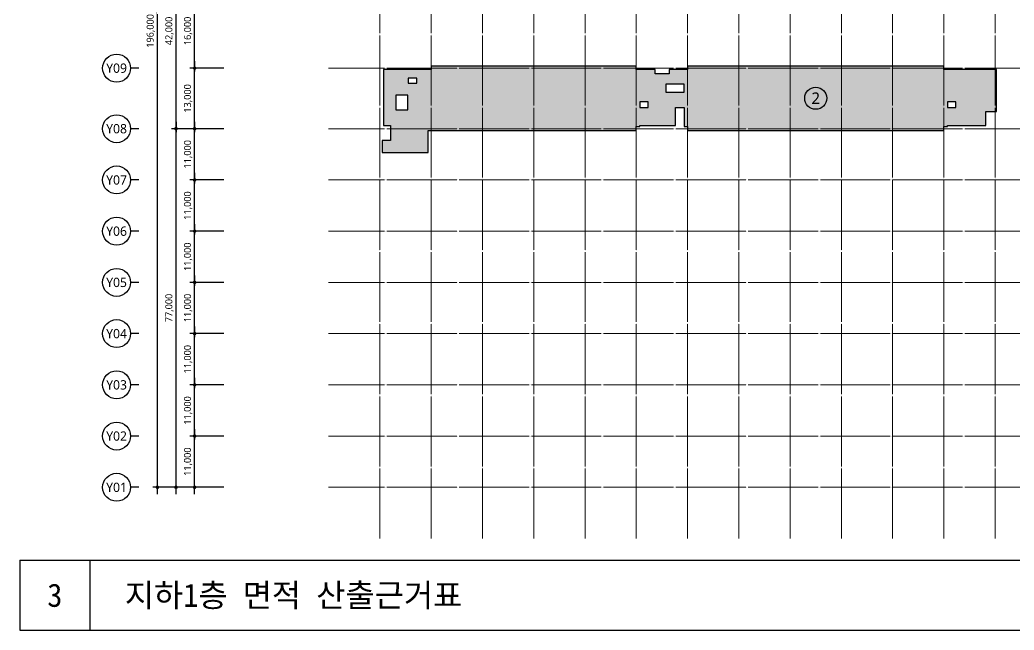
# Model space of a CAD drawing. Header units: millimetres. Extents: x 1877297 to 3504506, y 1389503 to 1925703.
# Drawn here: x 1877297 to 2090598, y 1389503 to 1520542 of the extents above; entities that cross this region are included whole.
import ezdxf
from ezdxf.enums import TextEntityAlignment as Align

# ---------------------------------------------------------------- set-up
doc = ezdxf.new("R2010")
doc.units = ezdxf.units.MM
doc.header["$LTSCALE"] = 5
doc.header["$MEASUREMENT"] = 0
doc.header["$PDSIZE"] = -10
doc.linetypes.add('CEN', pattern=[62, 60, -1, 0, -1])
doc.layers.get('0').update_dxf_attribs({"linetype": 'CONTINUOUS'})
doc.layers.get('Defpoints').update_dxf_attribs({"color": 153, "linetype": 'CONTINUOUS'})
for name, color, linetype, lineweight in [('A-AREA-LIN1', 4, 'CONTINUOUS', 25), ('A-AXIS-BUBL', 7, 'CONTINUOUS', 25), ('A-AXIS-LINE', 1, 'CEN', 15), ('A-DIMS', 7, 'CONTINUOUS', 25), ('A-XXXX-HATC', 8, 'CONTINUOUS', 18), ('A-XXXX-TABL', 7, 'CONTINUOUS', 25), ('A-XXXX-TXT2', 3, 'CONTINUOUS', 25)]:
    doc.layers.add(name, color=color, linetype=linetype, lineweight=lineweight)
doc.layers.add('AA-AREA', color=7, linetype='CONTINUOUS')
doc.styles.add('HY울릉도L', font='')
doc.styles.add('돋움', font='')
doc.styles.add('맑은고딕', font='malgun.ttf')
doc.styles.get('HY울릉도L').set_extended_font_data('HYwulM')
doc.styles.get('돋움').set_extended_font_data('DotumChe')
doc.dimstyles.new('CDIM', dxfattribs={"dimtxt": 3, "dimasz": 1.5, "dimexe": 2, "dimexo": 1, "dimgap": 1, "dimtad": 1, "dimdec": 0, "dimrnd": 0.5, "dimzin": 0, "dimdsep": 32, "dimlunit": 6, "dimtxsty": 'HY울릉도L', "dimblk1": '_CIDOT', "dimblk2": '_CIDOT', "dimsah": 1, "dimcen": 5.5, "dimclrd": 2, "dimclre": 2, "dimclrt": 7, "dimadec": 0, "dimazin": 0, "dimtfac": 1, "dimtdec": 0, "dimtix": 1, "dimtmove": 2, "dimatfit": 1, "dimldrblk": '_CIDOT', "dimfxl": 1, "dimtolj": 1, "dimtzin": 0, "dimlwd": -1, "dimarcsym": 0})

# ---------------------------------------------------------------- blocks, each defined once
blk = doc.blocks.new('면적중심선')
at = {"layer": 'A-AXIS-LINE', "ltscale": 50}
for points in [[(676821, 1781471), (676821, 1999471)], [(687821, 1781471), (687821, 1999471)], [(698821, 1781471), (698821, 1999471)], [(709821, 1781471), (709821, 1999471)], [(720821, 1781471), (720821, 1999471)], [(731821, 1781471), (731821, 1999471)], [(742821, 1781471), (742821, 1999471)], [(753821, 1781471), (753821, 1999471)], [(764821, 1781471), (764821, 1999471)], [(775821, 1781471), (775821, 1999471)], [(786821, 1781471), (786821, 1999471)], [(797821, 1781471), (797821, 1999471)], [(808821, 1781471), (808821, 1999471)], [(819821, 1781471), (819821, 1999471)], [(830821, 1781471), (830821, 1999471)], [(841821, 1781471), (841821, 1999471)], [(852821, 1781471), (852821, 1999471)], [(863821, 1988471), (665821, 1988471)], [(863821, 1977471), (665821, 1977471)], [(863821, 1966471), (665821, 1966471)], [(863821, 1955471), (665821, 1955471)], [(863821, 1944471), (665821, 1944471)], [(863821, 1933471), (665821, 1933471)], [(863821, 1922471), (665821, 1922471)], [(863821, 1911471), (665821, 1911471)], [(863821, 1898471), (665821, 1898471)], [(863821, 1882471), (665821, 1882471)], [(863821, 1869471), (665821, 1869471)], [(863821, 1858471), (665821, 1858471)], [(863821, 1847471), (665821, 1847471)], [(863821, 1836471), (665821, 1836471)], [(863821, 1825471), (665821, 1825471)], [(863821, 1814471), (665821, 1814471)], [(863821, 1803471), (665821, 1803471)], [(863821, 1792471), (665821, 1792471)]]:
    blk.add_lwpolyline(points, dxfattribs=at)
blk = doc.blocks.new('_CIDOT')
at = {"color": 0, "linetype": 'ByBlock'}
blk.add_line((2, 0), (-1, 0), dxfattribs=at)
at = {"color": 0, "linetype": 'ByBlock', "const_width": 0.5}
blk.add_lwpolyline([(-0.25, 0, 1), (0.25, 0, 1)], format="xyb", close=True, dxfattribs=at)
blk = doc.blocks.new('*D3')
at = {"layer": 'A-DIMS', "lineweight": -2, "transparency": 16777216}
for p, q in [((93193, 67121), (85943, 67121)), ((93193, 56121), (85943, 56121))]:
    blk.add_line(p, q, dxfattribs=at)
at = {"layer": 'A-DIMS', "transparency": 16777216}
blk.add_line((86943, 56871), (86943, 66371), dxfattribs=at)
at = {"layer": 'Defpoints', "color": 0, "transparency": 16777216}
for p in [(86943, 67121), (93693, 67121), (93693, 56121)]:
    blk.add_point(p, dxfattribs=at)
at = {"layer": 'A-DIMS', "transparency": 16777216, "xscale": 750, "yscale": 750, "zscale": 750}
for p, rotation in [((86943, 67121), 90), ((86943, 56121), 270)]:
    blk.add_blockref('_CIDOT', p, dxfattribs=dict(at, rotation=rotation))
at = {"layer": 'A-DIMS', "color": 3, "transparency": 16777216, "insert": (85538, 61621), "char_height": 1500, "attachment_point": 5, "rotation": 90, "style": '맑은고딕'}
blk.add_mtext('\\A1;11,000', dxfattribs=at)
blk = doc.blocks.new('*D4')
at = {"layer": 'A-DIMS', "lineweight": -2, "transparency": 16777216}
for p, q in [((93193, 78121), (85943, 78121)), ((93193, 67121), (85943, 67121))]:
    blk.add_line(p, q, dxfattribs=at)
at = {"layer": 'A-DIMS', "transparency": 16777216}
blk.add_line((86943, 67871), (86943, 77371), dxfattribs=at)
at = {"layer": 'Defpoints', "color": 0, "transparency": 16777216}
for p in [(86943, 78121), (93693, 78121), (93693, 67121)]:
    blk.add_point(p, dxfattribs=at)
at = {"layer": 'A-DIMS', "transparency": 16777216, "xscale": 750, "yscale": 750, "zscale": 750}
for p, rotation in [((86943, 78121), 90), ((86943, 67121), 270)]:
    blk.add_blockref('_CIDOT', p, dxfattribs=dict(at, rotation=rotation))
at = {"layer": 'A-DIMS', "color": 3, "transparency": 16777216, "insert": (85538, 72621), "char_height": 1500, "attachment_point": 5, "rotation": 90, "style": '맑은고딕'}
blk.add_mtext('\\A1;11,000', dxfattribs=at)
blk = doc.blocks.new('*D5')
at = {"layer": 'A-DIMS', "lineweight": -2, "transparency": 16777216}
for p, q in [((93193, 89121), (85943, 89121)), ((93193, 78121), (85943, 78121))]:
    blk.add_line(p, q, dxfattribs=at)
at = {"layer": 'A-DIMS', "transparency": 16777216}
blk.add_line((86943, 78871), (86943, 88371), dxfattribs=at)
at = {"layer": 'Defpoints', "color": 0, "transparency": 16777216}
for p in [(86943, 89121), (93693, 89121), (93693, 78121)]:
    blk.add_point(p, dxfattribs=at)
at = {"layer": 'A-DIMS', "transparency": 16777216, "xscale": 750, "yscale": 750, "zscale": 750}
for p, rotation in [((86943, 89121), 90), ((86943, 78121), 270)]:
    blk.add_blockref('_CIDOT', p, dxfattribs=dict(at, rotation=rotation))
at = {"layer": 'A-DIMS', "color": 3, "transparency": 16777216, "insert": (85538, 83621), "char_height": 1500, "attachment_point": 5, "rotation": 90, "style": '맑은고딕'}
blk.add_mtext('\\A1;11,000', dxfattribs=at)
blk = doc.blocks.new('*D6')
at = {"layer": 'A-DIMS', "lineweight": -2, "transparency": 16777216}
for p, q in [((93193, 100121), (85943, 100121)), ((93193, 89121), (85943, 89121))]:
    blk.add_line(p, q, dxfattribs=at)
at = {"layer": 'A-DIMS', "transparency": 16777216}
blk.add_line((86943, 89871), (86943, 99371), dxfattribs=at)
at = {"layer": 'Defpoints', "color": 0, "transparency": 16777216}
for p in [(86943, 100121), (93693, 100121), (93693, 89121)]:
    blk.add_point(p, dxfattribs=at)
at = {"layer": 'A-DIMS', "transparency": 16777216, "xscale": 750, "yscale": 750, "zscale": 750}
for p, rotation in [((86943, 100121), 90), ((86943, 89121), 270)]:
    blk.add_blockref('_CIDOT', p, dxfattribs=dict(at, rotation=rotation))
at = {"layer": 'A-DIMS', "color": 3, "transparency": 16777216, "insert": (85538, 94621), "char_height": 1500, "attachment_point": 5, "rotation": 90, "style": '맑은고딕'}
blk.add_mtext('\\A1;11,000', dxfattribs=at)
blk = doc.blocks.new('*D7')
at = {"layer": 'A-DIMS', "lineweight": -2, "transparency": 16777216}
for p, q in [((93193, 111121), (85943, 111121)), ((93193, 100121), (85943, 100121))]:
    blk.add_line(p, q, dxfattribs=at)
at = {"layer": 'A-DIMS', "transparency": 16777216}
blk.add_line((86943, 100871), (86943, 110371), dxfattribs=at)
at = {"layer": 'Defpoints', "color": 0, "transparency": 16777216}
for p in [(86943, 111121), (93693, 111121), (93693, 100121)]:
    blk.add_point(p, dxfattribs=at)
at = {"layer": 'A-DIMS', "transparency": 16777216, "xscale": 750, "yscale": 750, "zscale": 750}
for p, rotation in [((86943, 111121), 90), ((86943, 100121), 270)]:
    blk.add_blockref('_CIDOT', p, dxfattribs=dict(at, rotation=rotation))
at = {"layer": 'A-DIMS', "color": 3, "transparency": 16777216, "insert": (85538, 105621), "char_height": 1500, "attachment_point": 5, "rotation": 90, "style": '맑은고딕'}
blk.add_mtext('\\A1;11,000', dxfattribs=at)
blk = doc.blocks.new('*D8')
at = {"layer": 'A-DIMS', "lineweight": -2, "transparency": 16777216}
for p, q in [((93193, 122121), (85943, 122121)), ((93193, 111121), (85943, 111121))]:
    blk.add_line(p, q, dxfattribs=at)
at = {"layer": 'A-DIMS', "transparency": 16777216}
blk.add_line((86943, 111871), (86943, 121371), dxfattribs=at)
at = {"layer": 'Defpoints', "color": 0, "transparency": 16777216}
for p in [(86943, 122121), (93693, 122121), (93693, 111121)]:
    blk.add_point(p, dxfattribs=at)
at = {"layer": 'A-DIMS', "transparency": 16777216, "xscale": 750, "yscale": 750, "zscale": 750}
for p, rotation in [((86943, 122121), 90), ((86943, 111121), 270)]:
    blk.add_blockref('_CIDOT', p, dxfattribs=dict(at, rotation=rotation))
at = {"layer": 'A-DIMS', "color": 3, "transparency": 16777216, "insert": (85538, 116621), "char_height": 1500, "attachment_point": 5, "rotation": 90, "style": '맑은고딕'}
blk.add_mtext('\\A1;11,000', dxfattribs=at)
blk = doc.blocks.new('*D9')
at = {"layer": 'A-DIMS', "lineweight": -2, "transparency": 16777216}
for p, q in [((93193, 135121), (85943, 135121)), ((93193, 122121), (85943, 122121))]:
    blk.add_line(p, q, dxfattribs=at)
at = {"layer": 'A-DIMS', "transparency": 16777216}
blk.add_line((86943, 122871), (86943, 134371), dxfattribs=at)
at = {"layer": 'Defpoints', "color": 0, "transparency": 16777216}
for p in [(86943, 135121), (93693, 135121), (93693, 122121)]:
    blk.add_point(p, dxfattribs=at)
at = {"layer": 'A-DIMS', "transparency": 16777216, "xscale": 750, "yscale": 750, "zscale": 750}
for p, rotation in [((86943, 135121), 90), ((86943, 122121), 270)]:
    blk.add_blockref('_CIDOT', p, dxfattribs=dict(at, rotation=rotation))
at = {"layer": 'A-DIMS', "color": 3, "transparency": 16777216, "insert": (85538, 128621), "char_height": 1500, "attachment_point": 5, "rotation": 90, "style": '맑은고딕'}
blk.add_mtext('\\A1;13,000', dxfattribs=at)
blk = doc.blocks.new('*D10')
at = {"layer": 'A-DIMS', "lineweight": -2, "transparency": 16777216}
for p, q in [((93193, 151121), (85943, 151121)), ((93193, 135121), (85943, 135121))]:
    blk.add_line(p, q, dxfattribs=at)
at = {"layer": 'A-DIMS', "transparency": 16777216}
blk.add_line((86943, 135871), (86943, 150371), dxfattribs=at)
at = {"layer": 'Defpoints', "color": 0, "transparency": 16777216}
for p in [(86943, 151121), (93693, 151121), (93693, 135121)]:
    blk.add_point(p, dxfattribs=at)
at = {"layer": 'A-DIMS', "transparency": 16777216, "xscale": 750, "yscale": 750, "zscale": 750}
for p, rotation in [((86943, 151121), 90), ((86943, 135121), 270)]:
    blk.add_blockref('_CIDOT', p, dxfattribs=dict(at, rotation=rotation))
at = {"layer": 'A-DIMS', "color": 3, "transparency": 16777216, "insert": (85538, 143121), "char_height": 1500, "attachment_point": 5, "rotation": 90, "style": '맑은고딕'}
blk.add_mtext('\\A1;16,000', dxfattribs=at)
blk = doc.blocks.new('*D19')
at = {"layer": 'A-DIMS', "lineweight": -2, "transparency": 16777216}
for p, q in [((93193, 122121), (81943, 122121)), ((93193, 45121), (81943, 45121))]:
    blk.add_line(p, q, dxfattribs=at)
at = {"layer": 'A-DIMS', "transparency": 16777216}
blk.add_line((82943, 45871), (82943, 121371), dxfattribs=at)
at = {"layer": 'Defpoints', "color": 0, "transparency": 16777216}
for p in [(82943, 122121), (93693, 122121), (93693, 45121)]:
    blk.add_point(p, dxfattribs=at)
at = {"layer": 'A-DIMS', "transparency": 16777216, "xscale": 750, "yscale": 750, "zscale": 750}
for p, rotation in [((82943, 122121), 90), ((82943, 45121), 270)]:
    blk.add_blockref('_CIDOT', p, dxfattribs=dict(at, rotation=rotation))
at = {"layer": 'A-DIMS', "color": 3, "transparency": 16777216, "insert": (81542, 83621), "char_height": 1500, "attachment_point": 5, "rotation": 90, "style": '맑은고딕'}
blk.add_mtext('\\A1;77,000', dxfattribs=at)
blk = doc.blocks.new('*D20')
at = {"layer": 'A-DIMS', "lineweight": -2, "transparency": 16777216}
for p, q in [((93193, 241121), (77943, 241121)), ((93193, 45121), (77943, 45121))]:
    blk.add_line(p, q, dxfattribs=at)
at = {"layer": 'A-DIMS', "transparency": 16777216}
blk.add_line((78943, 45871), (78943, 240371), dxfattribs=at)
at = {"layer": 'Defpoints', "color": 0, "transparency": 16777216}
for p in [(78943, 241121), (93693, 241121), (93693, 45121)]:
    blk.add_point(p, dxfattribs=at)
at = {"layer": 'A-DIMS', "transparency": 16777216, "xscale": 750, "yscale": 750, "zscale": 750}
for p, rotation in [((78943, 241121), 90), ((78943, 45121), 270)]:
    blk.add_blockref('_CIDOT', p, dxfattribs=dict(at, rotation=rotation))
at = {"layer": 'A-DIMS', "color": 3, "transparency": 16777216, "insert": (77538, 143121), "char_height": 1500, "attachment_point": 5, "rotation": 90, "style": '맑은고딕'}
blk.add_mtext('\\A1;196,000', dxfattribs=at)
blk = doc.blocks.new('*D21')
at = {"layer": 'A-DIMS', "lineweight": -2, "transparency": 16777216}
for p, q in [((93193, 56121), (85943, 56121)), ((93193, 45121), (85943, 45121))]:
    blk.add_line(p, q, dxfattribs=at)
at = {"layer": 'A-DIMS', "transparency": 16777216}
blk.add_line((86943, 45871), (86943, 55371), dxfattribs=at)
at = {"layer": 'Defpoints', "color": 0, "transparency": 16777216}
for p in [(86943, 56121), (93693, 56121), (93693, 45121)]:
    blk.add_point(p, dxfattribs=at)
at = {"layer": 'A-DIMS', "transparency": 16777216, "xscale": 750, "yscale": 750, "zscale": 750}
for p, rotation in [((86943, 56121), 90), ((86943, 45121), 270)]:
    blk.add_blockref('_CIDOT', p, dxfattribs=dict(at, rotation=rotation))
at = {"layer": 'A-DIMS', "color": 3, "transparency": 16777216, "insert": (85538, 50621), "char_height": 1500, "attachment_point": 5, "rotation": 90, "style": '맑은고딕'}
blk.add_mtext('\\A1;11,000', dxfattribs=at)
blk = doc.blocks.new('*D22')
at = {"layer": 'A-DIMS', "lineweight": -2, "transparency": 16777216}
for p, q in [((93193, 164121), (81943, 164121)), ((93193, 122121), (81943, 122121))]:
    blk.add_line(p, q, dxfattribs=at)
at = {"layer": 'A-DIMS', "transparency": 16777216}
blk.add_line((82943, 122871), (82943, 163371), dxfattribs=at)
at = {"layer": 'Defpoints', "color": 0, "transparency": 16777216}
for p in [(82943, 164121), (93693, 164121), (93693, 122121)]:
    blk.add_point(p, dxfattribs=at)
at = {"layer": 'A-DIMS', "transparency": 16777216, "xscale": 750, "yscale": 750, "zscale": 750}
for p, rotation in [((82943, 164121), 90), ((82943, 122121), 270)]:
    blk.add_blockref('_CIDOT', p, dxfattribs=dict(at, rotation=rotation))
at = {"layer": 'A-DIMS', "color": 3, "transparency": 16777216, "insert": (81542, 143121), "char_height": 1500, "attachment_point": 5, "rotation": 90, "style": '맑은고딕'}
blk.add_mtext('\\A1;42,000', dxfattribs=at)
blk = doc.blocks.new('DIM(210222)')
for p, q in [((74943, 135120.6), (73193, 135120.6)), ((74943, 122120.6), (73193, 122120.6)), ((74943, 111120.6), (73193, 111120.6)), ((74943, 100120.6), (73193, 100120.6)), ((74943, 89120.6), (73193, 89120.6)), ((74943, 78120.6), (73193, 78120.6)), ((74943, 67120.6), (73193, 67120.6)), ((74943, 56120.6), (73193, 56120.6)), ((74943, 45120.6), (73193, 45120.6))]:
    blk.add_line(p, q)
at = {"layer": 'A-AXIS-BUBL', "ltscale": 0.2}
for centre in [(70193, 135120.6), (70193, 122120.6), (70193, 111120.6), (70193, 100120.6), (70193, 89120.6), (70193, 78120.6), (70193, 67120.6), (70193, 56120.6), (70193, 45120.6)]:
    blk.add_circle(centre, 3000, dxfattribs=at)
at = {"layer": 'A-XXXX-TXT2', "ltscale": 0.2, "style": '맑은고딕'}
for s, p in [('Y09', (70193, 135120.6)), ('Y08', (70193, 122120.6)), ('Y07', (70193, 111120.6)), ('Y06', (70193, 100120.6)), ('Y05', (70193, 89120.6)), ('Y04', (70193, 78120.6)), ('Y03', (70193, 67120.6)), ('Y02', (70193, 56120.6)), ('Y01', (70193, 45120.6))]:
    blk.add_text(s, height=2000, dxfattribs=at).set_placement(p, align=Align.MIDDLE)
at = {"layer": 'A-DIMS'}
for p1, p2, distance, picture, middle in [((93693, 45120.6), (93693, 241120.6), 14750, '*D20', (77538.1, 143120.6)), ((93693, 122120.6), (93693, 164120.6), 10750, '*D22', (81542.2, 143120.6)), ((93693, 135120.6), (93693, 151120.6), 6750, '*D10', (85538.1, 143120.6)), ((93693, 122120.6), (93693, 135120.6), 6750, '*D9', (85538.1, 128620.6)), ((93693, 45120.6), (93693, 122120.6), 10750, '*D19', (81542.2, 83620.6)), ((93693, 111120.6), (93693, 122120.6), 6750, '*D8', (85538.1, 116620.6)), ((93693, 100120.6), (93693, 111120.6), 6750, '*D7', (85538.1, 105620.6)), ((93693, 89120.6), (93693, 100120.6), 6750, '*D6', (85538.1, 94620.6)), ((93693, 78120.6), (93693, 89120.6), 6750, '*D5', (85538.1, 83620.6)), ((93693, 67120.6), (93693, 78120.6), 6750, '*D4', (85538.1, 72620.6)), ((93693, 56120.6), (93693, 67120.6), 6750, '*D3', (85538.1, 61620.6)), ((93693, 45120.6), (93693, 56120.6), 6750, '*D21', (85538.1, 50620.6))]:
    dim = blk.add_aligned_dim(p1=p1, p2=p2, distance=distance, dimstyle='CDIM', override={"dimscale": 500, "dimtxsty": '맑은고딕', "dimclrd": 256, "dimclre": 256, "dimclrt": 3}, dxfattribs=at)
    dim.commit()
    dim.dimension.update_dxf_attribs({"geometry": picture, "text_midpoint": middle})

msp = doc.modelspace()

# ---------------------------------------------------------------- hatches: boundary and pattern name
at = {"layer": 'A-XXXX-HATC'}
h = msp.add_hatch(color=256, dxfattribs=at)
h.dxf.hatch_style = 1
h.paths.add_polyline_path([(2020540.1, 1510573.4), (2020540.1, 1509873.4), (2016615.1, 1509873.4), (2016615.1, 1508973.4), (2013615.1, 1508973.4), (2013615.1, 1509873.4), (2009540.1, 1509873.4), (2009540.1, 1510573.4), (1965540.1, 1510573.4), (1965540.1, 1509873.4), (1955340.1, 1509873.4), (1955340.1, 1497873.4), (1956840.1, 1497873.4), (1956840.1, 1494673.4), (1955040.1, 1494673.4), (1955040.1, 1492073.4), (1964890.1, 1492073.4), (1964890.1, 1496773.4), (2009540.1, 1496773.4), (2009540.1, 1497673.4), (2010290.1, 1497673.4), (2010290.1, 1497873.4), (2017965.1, 1497873.4), (2017965.1, 1501698.4), (2019790.1, 1501698.4), (2019790.1, 1497673.4), (2020540.1, 1497673.4), (2020540.1, 1496773.4), (2075540.1, 1496773.4), (2075540.1, 1497673.4), (2076290.1, 1497673.4), (2076290.1, 1497873.4), (2084515.1, 1497873.4), (2084515.1, 1500848.4), (2086840.1, 1500848.4), (2086840.1, 1509873.4), (2075540.1, 1509873.4), (2075540.1, 1510573.4)])
h.paths.add_polyline_path([(2019790.1, 1506748.4), (2019790.1, 1504998.4), (2015865.1, 1504998.4), (2015865.1, 1506748.4)], flags=16)
h.paths.add_polyline_path([(2076290.1, 1502948.4), (2078090.1, 1502948.4), (2078090.1, 1501723.4), (2076290.1, 1501723.4)], flags=16)
h.paths.add_polyline_path([(2012090.1, 1502948.4), (2012090.1, 1501723.4), (2010290.1, 1501723.4), (2010290.1, 1502948.4)], flags=16)
h.paths.add_polyline_path([(1962465.1, 1506973.4), (1960615.1, 1506973.4), (1960615.1, 1508023.4), (1962465.1, 1508023.4)], flags=16)
h.paths.add_polyline_path([(1960540.1, 1504348.4), (1960540.1, 1501198.4), (1957965.1, 1501198.4), (1957965.1, 1504348.4)], flags=16)

# ---------------------------------------------------------------- linework, layer by layer
at = {"layer": 'A-AREA-LIN1'}
for points in [[(1965540.1, 1510573.4), (1965540.1, 1509873.4), (1955340.1, 1509873.4), (1955340.1, 1497873.4), (1956840.1, 1497873.4), (1956840.1, 1494673.4), (1955040.1, 1494673.4), (1955040.1, 1492073.4), (1964890.1, 1492073.4), (1964890.1, 1496773.4), (2009540.1, 1496773.4), (2009540.1, 1497673.4), (2010290.1, 1497673.4), (2010290.1, 1497873.4), (2017965.1, 1497873.4), (2017965.1, 1501698.4), (2019790.1, 1501698.4), (2019790.1, 1497673.4), (2020540.1, 1497673.4), (2020540.1, 1496773.4), (2075540.1, 1496773.4), (2075540.1, 1497673.4), (2076290.1, 1497673.4), (2076290.1, 1497873.4), (2084515.1, 1497873.4), (2084515.1, 1500848.4), (2086840.1, 1500848.4), (2086840.1, 1509873.4), (2075540.1, 1509873.4), (2075540.1, 1510573.4), (2020540.1, 1510573.4), (2020540.1, 1509873.4), (2016615.1, 1509873.4), (2016615.1, 1508973.4), (2013615.1, 1508973.4), (2013615.1, 1509873.4), (2009540.1, 1509873.4), (2009540.1, 1510573.4)], [(1962465.1, 1508023.4), (1960615.1, 1508023.4), (1960615.1, 1506973.4), (1962465.1, 1506973.4)], [(2015865.1, 1504998.4), (2019790.1, 1504998.4), (2019790.1, 1506748.4), (2015865.1, 1506748.4)], [(1960540.1, 1504348.4), (1957965.1, 1504348.4), (1957965.1, 1501198.4), (1960540.1, 1501198.4)], [(2010290.1, 1501723.4), (2012090.1, 1501723.4), (2012090.1, 1502948.4), (2010290.1, 1502948.4)], [(2078090.1, 1502948.4), (2076290.1, 1502948.4), (2076290.1, 1501723.4), (2078090.1, 1501723.4)]]:
    msp.add_lwpolyline(points, close=True, dxfattribs=at)
at = {"layer": 'A-XXXX-TABL'}
for p, q in [((1877297, 1404502.8), (2596047, 1404502.8)), ((1877297, 1404502.8), (1877297, 1389502.8)), ((1892297, 1404502.8), (1892297, 1389502.8)), ((1877297, 1389502.8), (2596047, 1389502.8))]:
    msp.add_line(p, q, dxfattribs=at)
at = {"layer": 'AA-AREA', "ltscale": 0.2}
msp.add_circle((2048040.1, 1503723.4), 2373.1, dxfattribs=at)

# ---------------------------------------------------------------- block references
for name, p in [('DIM(210222)', (1827847, 1375052.8)), ('면적중심선', (1277719, -372297.1))]:
    msp.add_blockref(name, p)

# ---------------------------------------------------------------- texts
at = {"layer": 'A-XXXX-TXT2', "style": '맑은고딕'}
msp.add_text('2', height=2500, dxfattribs=at).set_placement((2048040.1, 1503723.4), align=Align.MIDDLE)
at = {"layer": 'A-XXXX-TXT2', "style": '돋움'}
msp.add_text('3', height=5000, dxfattribs=at).set_placement((1884797, 1397002.8), align=Align.MIDDLE_CENTER)
msp.add_text('지하1층 면적 산출근거표', height=5000, dxfattribs=at).set_placement((1899797, 1394502.8))

doc.saveas('drawing.dxf')
